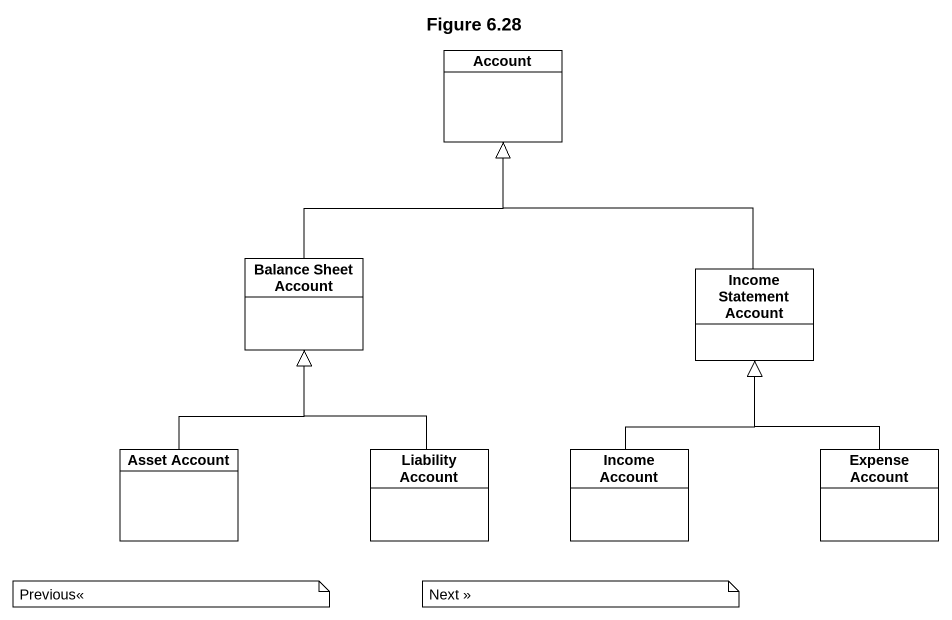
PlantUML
@startuml
title Figure 6.28
hide circle
hide empty members
class Account
class "Balance Sheet Account" as Balance_Sheet_Account
class "Income Statement Account" as Income_Statement_Account
class "Asset Account" as Asset_Account
class "Liability Account" as Liability_Account
class "Income Account" as Income_Account
class "Expense Account" as Expense_Account
Balance_Sheet_Account -up-|> Account
Income_Statement_Account -up-|> Account
Asset_Account -up-|> Balance_Sheet_Account
Liability_Account -up-|> Balance_Sheet_Account
Income_Account -up-|> Income_Statement_Account
Expense_Account -up-|> Income_Statement_Account
note as N1
  Previous<<
end note
note as N2
  Next >>
end note
@enduml
